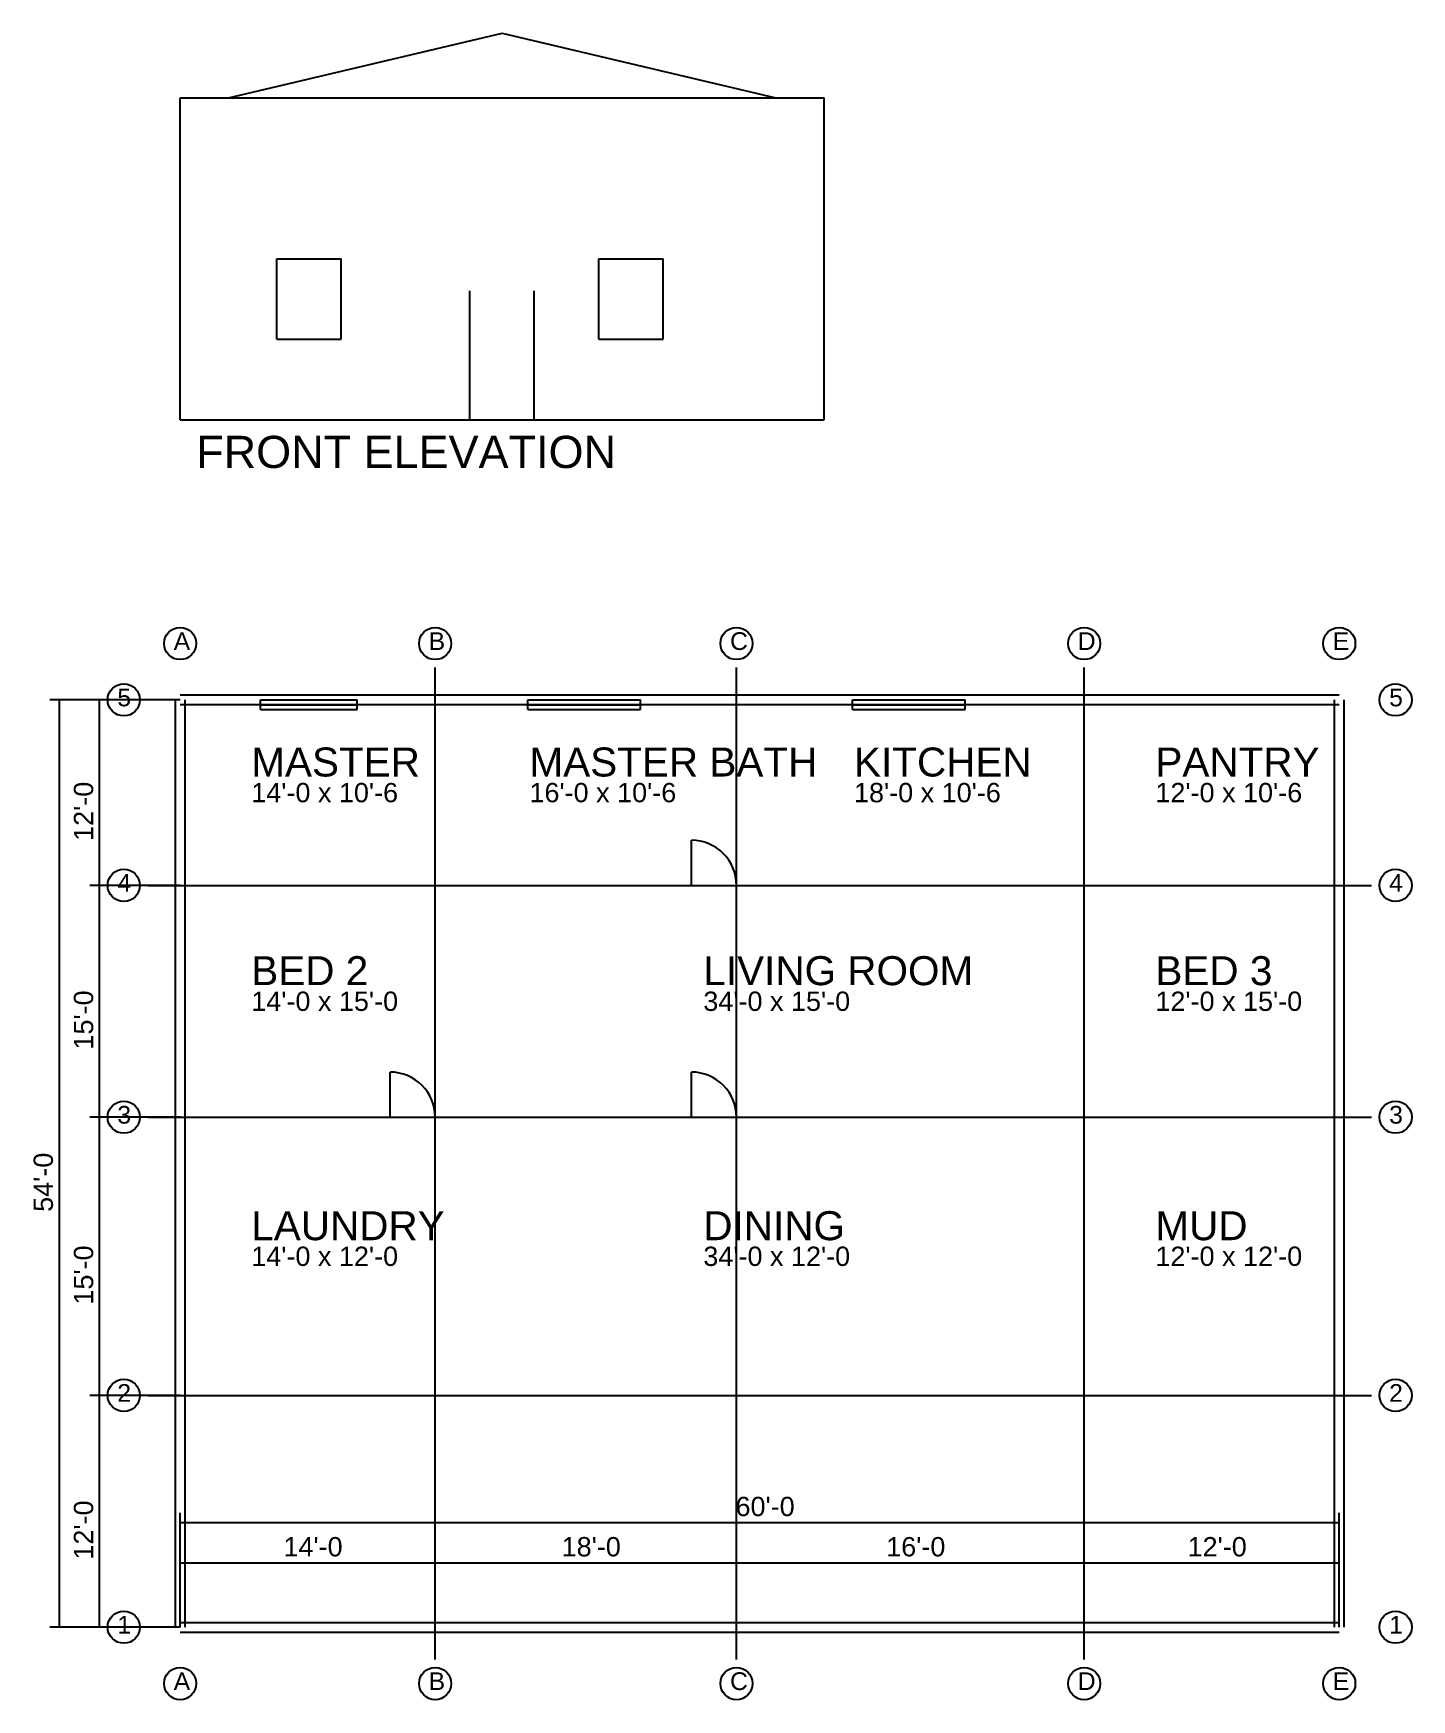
# Model space of a CAD drawing. Header units: inches. Extents: x 9 to 865, y 55 to 1090.
import ezdxf

# ---------------------------------------------------------------- set-up
doc = ezdxf.new("R2010")
doc.units = ezdxf.units.IN
for name, color, linetype in [('A-ANNO-TEXT', 1, 'Continuous'), ('A-DIMS', 3, 'Continuous'), ('A-DOOR', 2, 'Continuous'), ('A-ELEV-OTLN', 7, 'Continuous'), ('A-ELEV-WIND', 4, 'Continuous'), ('A-GRID', 5, 'Continuous'), ('A-WALL-FULL', 7, 'Continuous'), ('A-WALL-PART', 8, 'Continuous'), ('A-WIND', 4, 'Continuous')]:
    doc.layers.add(name, color=color, linetype=linetype)
doc.styles.get("Standard").update_dxf_attribs({"font": 'arial.ttf'})

msp = doc.modelspace()

# ---------------------------------------------------------------- linework, layer by layer
at = {"layer": 'A-DIMS'}
for p, q in [((100, 676), (19, 676)), ((25, 100), (25, 676)), ((100, 676), (44, 676)), ((50, 560.8), (50, 676)), ((100, 560.8), (44, 560.8)), ((100, 560.8), (44, 560.8)), ((50, 416.8), (50, 560.8)), ((100, 416.8), (44, 416.8)), ((100, 416.8), (44, 416.8)), ((50, 244), (50, 416.8)), ((100, 244), (44, 244)), ((100, 244), (44, 244)), ((50, 100), (50, 244)), ((100, 100), (100, 171)), ((100, 163), (100, 167)), ((820, 100), (820, 171)), ((820, 163), (820, 167)), ((100, 165), (820, 165)), ((100, 100), (100, 146)), ((258.4, 100), (258.4, 146)), ((258.4, 100), (258.4, 146)), ((445.6, 100), (445.6, 146)), ((445.6, 100), (445.6, 146)), ((661.6, 100), (661.6, 146)), ((661.6, 100), (661.6, 146)), ((820, 100), (820, 146)), ((100, 138), (100, 142)), ((100, 140), (258.4, 140)), ((258.4, 138), (258.4, 142)), ((258.4, 138), (258.4, 142)), ((258.4, 140), (445.6, 140)), ((445.6, 138), (445.6, 142)), ((445.6, 138), (445.6, 142)), ((445.6, 140), (661.6, 140)), ((661.6, 138), (661.6, 142)), ((661.6, 138), (661.6, 142)), ((661.6, 140), (820, 140)), ((820, 138), (820, 142)), ((100, 100), (19, 100)), ((100, 100), (44, 100))]:
    msp.add_line(p, q, dxfattribs=at)
at = {"layer": 'A-DOOR'}
for p, q in [((417.6, 560.8), (417.6, 588.8)), ((445.6, 560.8), (445.6, 588.8)), ((417.6, 560.8), (445.6, 560.8)), ((230.4, 416.8), (230.4, 444.8)), ((258.4, 416.8), (258.4, 444.8)), ((417.6, 416.8), (417.6, 444.8)), ((445.6, 416.8), (445.6, 444.8)), ((230.4, 416.8), (258.4, 416.8)), ((417.6, 416.8), (445.6, 416.8))]:
    msp.add_line(p, q, dxfattribs=at)
for centre in [(417.6, 560.8), (230.4, 416.8), (417.6, 416.8)]:
    msp.add_arc(centre, 28, 0, 90, dxfattribs=at)
at = {"layer": 'A-ELEV-OTLN'}
for p, q in [((130, 1050), (300, 1090)), ((300, 1090), (470, 1050)), ((100, 1050), (500, 1050)), ((100, 850), (100, 1050)), ((500, 850), (500, 1050)), ((280, 850), (280, 930)), ((320, 850), (320, 930)), ((100, 850), (500, 850)), ((280, 850), (320, 850))]:
    msp.add_line(p, q, dxfattribs=at)
at = {"layer": 'A-ELEV-WIND'}
for p, q in [((160, 900), (160, 950)), ((160, 950), (200, 950)), ((200, 900), (200, 950)), ((360, 900), (360, 950)), ((360, 950), (400, 950)), ((400, 900), (400, 950)), ((160, 900), (200, 900)), ((360, 900), (400, 900))]:
    msp.add_line(p, q, dxfattribs=at)
at = {"layer": 'A-GRID'}
for p, q in [((258.4, 80), (258.4, 696)), ((445.6, 80), (445.6, 696)), ((661.6, 80), (661.6, 696)), ((80, 560.8), (840, 560.8)), ((80, 416.8), (840, 416.8)), ((80, 244), (840, 244))]:
    msp.add_line(p, q, dxfattribs=at)
for centre in [(100, 711), (258.4, 711), (445.6, 711), (661.6, 711), (820, 711), (65, 676), (855, 676), (65, 560.8), (855, 560.8), (65, 416.8), (855, 416.8), (65, 244), (855, 244), (65, 100), (855, 100), (100, 65), (258.4, 65), (445.6, 65), (661.6, 65), (820, 65)]:
    msp.add_circle(centre, 10, dxfattribs=at)
at = {"layer": 'A-WALL-FULL'}
for p, q in [((97, 676), (97, 100)), ((820, 679), (100, 679)), ((820, 673), (100, 673)), ((103, 676), (103, 100)), ((817, 100), (817, 676)), ((823, 100), (823, 676)), ((100, 103), (820, 103)), ((100, 97), (820, 97))]:
    msp.add_line(p, q, dxfattribs=at)
at = {"layer": 'A-WALL-PART'}
for p, q in [((258.4, 100), (258.4, 676)), ((445.6, 100), (445.6, 676)), ((661.6, 100), (661.6, 676)), ((100, 560.8), (820, 560.8)), ((100, 416.8), (820, 416.8)), ((100, 244), (820, 244))]:
    msp.add_line(p, q, dxfattribs=at)
at = {"layer": 'A-WIND'}
for p, q in [((150, 676), (210, 676)), ((150, 670), (150, 676)), ((150, 673), (210, 673)), ((210, 670), (210, 676)), ((316, 676), (386, 676)), ((316, 670), (316, 676)), ((316, 673), (386, 673)), ((386, 670), (386, 676)), ((517.6, 676), (587.6, 676)), ((517.6, 670), (517.6, 676)), ((517.6, 673), (587.6, 673)), ((587.6, 670), (587.6, 676)), ((150, 670), (210, 670)), ((316, 670), (386, 670)), ((517.6, 670), (587.6, 670))]:
    msp.add_line(p, q, dxfattribs=at)

# ---------------------------------------------------------------- texts
msp.add_text('FRONT ELEVATION', height=20).set_placement((110, 820))
at = {"layer": 'A-ANNO-TEXT'}
for s, height, p in [('MASTER', 18, (144.2, 628.4)), ('MASTER BATH', 18, (317, 628.4)), ('KITCHEN', 18, (518.6, 628.4)), ('PANTRY', 18, (705.8, 628.4)), ("14'-0 x 10'-6", 12, (144.2, 612.4)), ("16'-0 x 10'-6", 12, (317, 612.4)), ("18'-0 x 10'-6", 12, (518.6, 612.4)), ("12'-0 x 10'-6", 12, (705.8, 612.4)), ('BED 2', 18, (144.2, 498.8)), ('LIVING ROOM', 18, (425, 498.8)), ('BED 3', 18, (705.8, 498.8)), ("14'-0 x 15'-0", 12, (144.2, 482.8)), ("34'-0 x 15'-0", 12, (425, 482.8)), ("12'-0 x 15'-0", 12, (705.8, 482.8)), ('LAUNDRY', 18, (144.2, 340.4)), ('DINING', 18, (425, 340.4)), ('MUD', 18, (705.8, 340.4)), ("14'-0 x 12'-0", 12, (144.2, 324.4)), ("34'-0 x 12'-0", 12, (425, 324.4)), ("12'-0 x 12'-0", 12, (705.8, 324.4))]:
    msp.add_text(s, height=height, dxfattribs=at).set_placement(p)
at = {"layer": 'A-DIMS'}
for s, p in [("12'-0", (46, 588.4)), ("15'-0", (46, 458.8)), ("54'-0", (21, 358)), ("15'-0", (46, 300.4)), ("12'-0", (46, 142))]:
    msp.add_text(s, height=12, rotation=90, dxfattribs=at).set_placement(p)
for s, p in [("60'-0", (445, 169)), ("14'-0", (164.2, 144)), ("18'-0", (337, 144)), ("16'-0", (538.6, 144)), ("12'-0", (725.8, 144))]:
    msp.add_text(s, height=12, dxfattribs=at).set_placement(p)
at = {"layer": 'A-GRID'}
for s, p in [('A', (96, 707)), ('B', (254.4, 707)), ('C', (441.6, 707)), ('D', (657.6, 707)), ('E', (816, 707)), ('5', (61, 672)), ('5', (851, 672)), ('4', (61, 556.8)), ('4', (851, 556.8)), ('3', (61, 412.8)), ('3', (851, 412.8)), ('2', (61, 240)), ('2', (851, 240)), ('1', (61, 96)), ('1', (851, 96)), ('A', (96, 61)), ('B', (254.4, 61)), ('C', (441.6, 61)), ('D', (657.6, 61)), ('E', (816, 61))]:
    msp.add_text(s, height=11, dxfattribs=at).set_placement(p)

doc.saveas('drawing.dxf')
